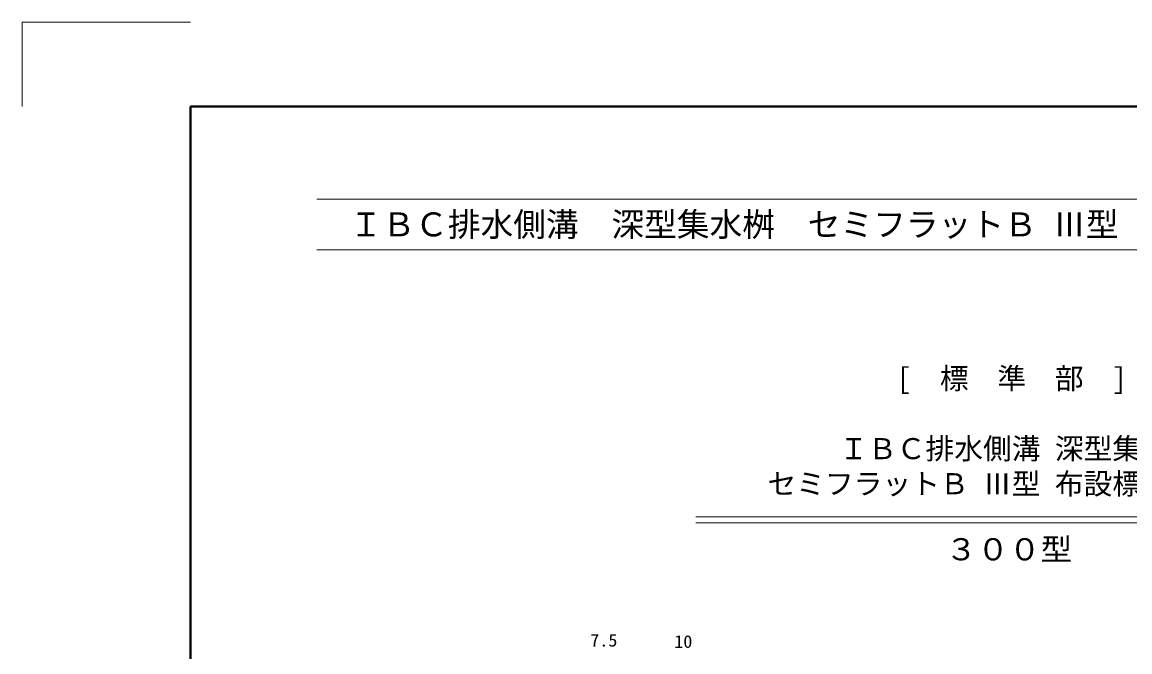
# Model space of a CAD drawing. Units: millimetres at full size; details may follow other scales. Extents: x 171976 to 209231, y 872007 to 885239.
# Drawn here: x 181594 to 184225, y 876453 to 877947 of the extents above; entities that cross this region are included whole.
import ezdxf
from ezdxf.enums import TextEntityAlignment as Align

# ---------------------------------------------------------------- set-up
doc = ezdxf.new("R2010")
doc.units = ezdxf.units.MM
doc.header["$LTSCALE"] = 40
for name, color, linetype, lineweight in [('0_2', 7, 'Continuous', 20), ('Defpoints_3', 8, 'Continuous', 0), ('図枠', 7, 'Continuous', 5), ('寸法線', 7, 'Continuous', 13)]:
    doc.layers.add(name, color=color, linetype=linetype, lineweight=lineweight)
doc.layers.add('文字', color=7, linetype='Continuous')
doc.styles.add('ＭＳ ゴシック', font='')
doc.styles.add('ＭＳ 明朝', font='')
doc.styles.get('ＭＳ ゴシック').set_extended_font_data('MS Gothic')
doc.styles.get('ＭＳ 明朝').set_extended_font_data('MS Mincho')

msp = doc.modelspace()

# ---------------------------------------------------------------- linework, layer by layer
at = {"layer": '0_2'}
for p, q in [((183194.36, 876773.55), (184694.36, 876773.55)), ((183194.36, 876758.55), (184694.36, 876758.55))]:
    msp.add_line(p, q, dxfattribs=at)
at = {"layer": 'Defpoints_3', "color": 7, "lineweight": 13}
for p, q in [((181594.36, 877947.22), (181994.36, 877947.22)), ((181594.36, 877747.22), (181594.36, 877947.22))]:
    msp.add_line(p, q, dxfattribs=at)
at = {"layer": '図枠', "lineweight": 40}
for p, q in [((181994.36, 872207.22), (181994.36, 877747.22)), ((181994.36, 877747.22), (189794.36, 877747.22))]:
    msp.add_line(p, q, dxfattribs=at)
at = {"layer": '図枠', "lineweight": 13}
for p, q in [((182294.36, 877527.22), (189494.36, 877527.22)), ((182294.36, 877407.22), (189494.36, 877407.22))]:
    msp.add_line(p, q, dxfattribs=at)

# ---------------------------------------------------------------- texts
at = {"layer": '図枠', "style": 'ＭＳ ゴシック'}
msp.add_text('\u3000ＩＢＣ排水側溝\u3000深型集水桝\u3000セミフラットＢ Ⅲ型\u3000布設標準構造図\u3000', height=56.96, dxfattribs=at).set_placement((182294.36, 877467.22), align=Align.MIDDLE_LEFT)
at = {"layer": '寸法線', "style": 'ＭＳ 明朝', "width": 1.05}
for s, p in [('7.5', (182975.61, 876480.21)), ('10', (183164.36, 876477.23))]:
    msp.add_text(s, height=30.02, dxfattribs=at).set_placement(p, align=Align.MIDDLE_CENTER)
at = {"layer": '文字', "style": 'ＭＳ 明朝'}
for s, p in [('[\u3000標\u3000準\u3000部\u3000]', (183671.36, 877126.68)), (' ＩＢＣ排水側溝 深型集水桝', (183500.73, 876960.01)), ('セミフラットＢ Ⅲ型 布設標準構造図', (183364.23, 876876.68))]:
    msp.add_text(s, height=50.04, dxfattribs=at).set_placement(p, align=Align.TOP_LEFT)
at = {"layer": '文字', "style": 'ＭＳ 明朝', "width": 1.05}
msp.add_text('３００型', height=52.54, dxfattribs=at).set_placement((183937.37, 876696.14), align=Align.MIDDLE_CENTER)

doc.saveas('drawing.dxf')
